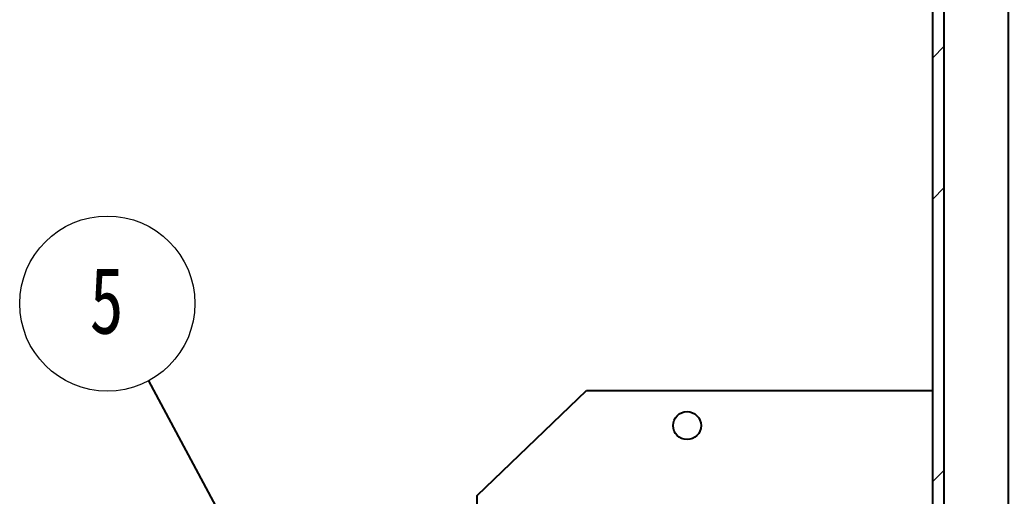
# Model space of a CAD drawing. Header units: millimetres. Extents: x 2 to 418, y 2 to 295.
# Drawn here: x 93.2 to 124.6, y 216.04 to 231.18 of the extents above; entities that cross this region are included whole.
import ezdxf

# ---------------------------------------------------------------- set-up
doc = ezdxf.new("R2010")
doc.units = ezdxf.units.MM
doc.styles.add('SLDTEXTSTYLE0', font='TXT', dxfattribs={"width": 0.75})
doc.dimstyles.new('SLDDIMSTYLE3', dxfattribs={"dimtxt": 0.18, "dimasz": 1, "dimexe": 0, "dimexo": 0.0625, "dimgap": 0, "dimtad": 0, "dimtih": 1, "dimtoh": 1, "dimdec": 0, "dimrnd": 1e-09, "dimzin": 0, "dimdsep": 46, "dimtxsty": 'Standard', "dimblk1": 'DOT', "dimblk2": 'DOT', "dimsah": 1, "dimcen": 0.09, "dimadec": 0, "dimazin": 0, "dimtfac": 1, "dimtdec": 0, "dimtofl": 0, "dimtmove": 0, "dimatfit": 3, "dimldrblk": 'DOT', "dimfxl": 1, "dimfrac": 2, "dimtolj": 1, "dimtzin": 0, "dimarcsym": 0})

# ---------------------------------------------------------------- blocks, each defined once
blk = doc.blocks.new('SW_NOTE_11')
at = {"color": 0, "linetype": 'Continuous', "lineweight": 0}
blk.add_circle((-1.315, 2.451), 2.782, dxfattribs=at)
at = {"color": 0, "linetype": 'Continuous', "lineweight": 0, "insert": (-1.336, 3.613), "char_height": 2.117, "attachment_point": 2, "style": 'SLDTEXTSTYLE0'}
blk.add_mtext('5', dxfattribs=at)
blk = doc.blocks.new('_DOT')
at = {"color": 0, "linetype": 'ByBlock', "lineweight": -2}
blk.add_line((-0.5, 0), (-1, 0), dxfattribs=at)
at = {"color": 0, "linetype": 'ByBlock', "const_width": 0.5}
blk.add_lwpolyline([(-0.25, 0, 1), (0.25, 0, 1)], format="xyb", close=True, dxfattribs=at)

msp = doc.modelspace()

# ---------------------------------------------------------------- hatches: boundary and pattern name
at = {"linetype": 'Continuous', "lineweight": 18}
h = msp.add_hatch(dxfattribs=at)
h.set_pattern_fill('ANSI32', style=0)
h.paths.add_polyline_path([(122.2079, 262.0036), (122.2079, 205.3925), (122.569, 205.3925), (122.569, 262.0036)], flags=0)

# ---------------------------------------------------------------- linework, layer by layer
at = {"color": 7, "linetype": 'Continuous', "lineweight": 25}
for p, q in [((122.2079, 205.3925), (122.2079, 262.0036)), ((122.569, 205.3925), (122.569, 262.0036)), ((124.6013, 258.4407), (124.6013, 197.3296)), ((107.7328, 216.0591), (111.205, 219.3925)), ((111.205, 219.3925), (122.2079, 219.3925)), ((107.7328, 215.5036), (107.7328, 216.0591))]:
    msp.add_line(p, q, dxfattribs=at)
msp.add_circle((114.3994, 218.2814), 0.4444, dxfattribs=at)

# ---------------------------------------------------------------- block references
at = {"color": 7, "linetype": 'Continuous', "lineweight": 0}
msp.add_blockref('SW_NOTE_11', (97.2952, 219.7064), dxfattribs=at)

# ---------------------------------------------------------------- leaders
msp.add_leader([(108.2349, 199.3126), (97.2952, 219.7064)], dimstyle='SLDDIMSTYLE3', dxfattribs=at)

doc.saveas('drawing.dxf')
